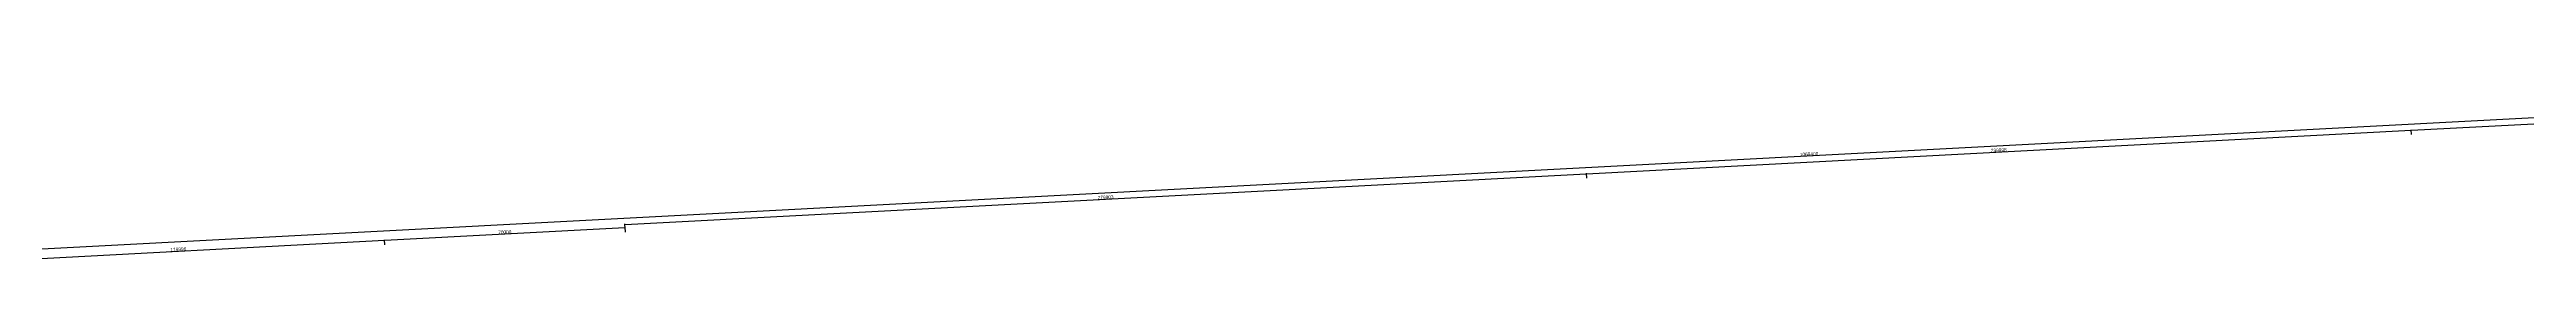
# Model space of a CAD drawing. Extents: x -31423 to 1909503, y -2344077 to 1640342.
# Drawn here: x 595068 to 1314850, y -1692112 to -1632938 of the extents above; entities that cross this region are included whole.
import ezdxf

# ---------------------------------------------------------------- set-up
doc = ezdxf.new("R2010")
doc.units = 0
doc.layers.add('Level 1', color=7, linetype='Continuous')
doc.layers.add('Level 35', color=7, linetype='Continuous')

# ---------------------------------------------------------------- blocks, each defined once
blk = doc.blocks.new('_DOT')
at = {"layer": 'Level 1'}
blk.add_line((-5, 0), (-10, 0), dxfattribs=at)
for start, end in [(0, 180), (180, 0)]:
    blk.add_arc((0, 0), 2.5, start, end, dxfattribs=at)

msp = doc.modelspace()

# ---------------------------------------------------------------- linework, layer by layer
at = {"layer": 'Level 35'}
for p, q in [((1640310, -1632938), (572505, -1689453)), ((1281403, -1653699), (1640403, -1634699)), ((1041741, -1666384), (1281303, -1653704)), ((1281420, -1654967), (1281345, -1653552)), ((1281420, -1654967), (1281345, -1653552)), ((762329, -1681172), (1041641, -1666389)), ((1041758, -1667651), (1041683, -1666236)), ((1041758, -1667651), (1041683, -1666236)), ((692474, -1685770), (762277, -1682076)), ((762346, -1682440), (762271, -1681024)), ((762399, -1683438), (762319, -1681923)), ((572646, -1692112), (692374, -1685775)), ((692497, -1687138), (692416, -1685623)), ((692497, -1687138), (692416, -1685623))]:
    msp.add_line(p, q, dxfattribs=at)

# ---------------------------------------------------------------- block references
for p, xscale, yscale, rotation in [((1281353, -1653702), 5.000000000000001, 4.999999999999999, 3.02960352709493), ((1281353, -1653702), 5.000000000000001, 4.999999999999999, -176.97039647290507), ((1041691, -1666386), 5.000000000000001, 4.999999999999999, 3.029603527094914), ((1041691, -1666386), 5.000000000000001, 4.999999999999999, -176.97039647290507), ((762279, -1681174), 5.000000000000001, 4.999999999999999, -176.9703964729051), ((762326, -1682073), 5.000000000000002, 5, 3.0296035270949147), ((692424, -1685773), 4.999999999999999, 5.000000000000002, 3.029603527650666), ((692424, -1685773), 5.000000000000002, 5, -176.9703964729051)]:
    msp.add_blockref('_DOT', p, dxfattribs=dict(at, xscale=xscale, yscale=yscale, rotation=rotation))

# ---------------------------------------------------------------- texts
for s, p in [('1069400', (1103724, -1661312)), ('239998', (1159223, -1660141)), ('279803', (899687, -1673877)), ('70000', (725468, -1683999)), ('119996', (630212, -1689040))]:
    msp.add_text(s, height=1000, rotation=3.029604, dxfattribs=at).set_placement(p)

doc.saveas('drawing.dxf')
